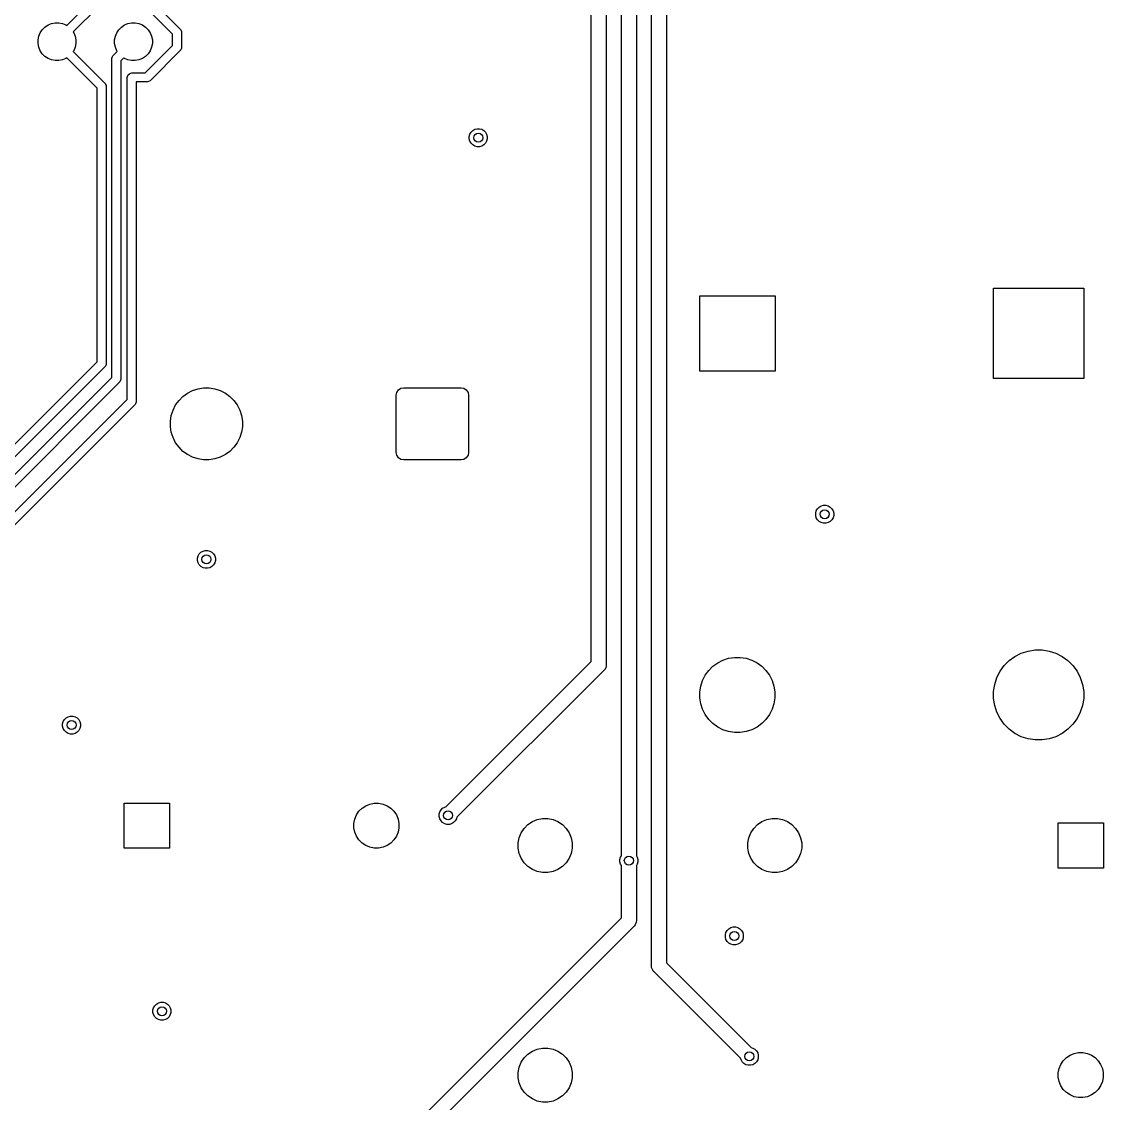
# Model space of a CAD drawing. Header units: inches. Extents: x 1.35 to 5.17, y -6.98 to -1.21.
# Drawn here: x 3.754 to 5.167, y -5.672 to -4.258 of the extents above; entities that cross this region are included whole.
import ezdxf

# ---------------------------------------------------------------- set-up
doc = ezdxf.new("R2010")
doc.units = ezdxf.units.IN
doc.header["$MEASUREMENT"] = 0
doc.layers.add('In2.Cu', color=33, linetype='CONTINUOUS', true_color=0xce7d2c)

msp = doc.modelspace()

# ---------------------------------------------------------------- linework, layer by layer
at = {"layer": 'In2.Cu', "linetype": 'CONTINUOUS'}
for p, q in [((4.5768, -5.4921), (4.5768, -3.6471)), ((4.5965, -3.643), (4.5965, -5.488)), ((4.5571, -3.6614), (4.5571, -5.348)), ((4.5374, -5.348), (4.5374, -3.6655)), ((4.498, -5.0943), (4.498, -3.9214)), ((4.5177, -3.9173), (4.5177, -5.0984)), ((3.8126, -4.2629), (3.8473, -4.2281)), ((3.8539, -4.2382), (3.8209, -4.2712)), ((3.9508, -4.2741), (3.9149, -4.2382)), ((3.9215, -4.2281), (3.9609, -4.2675)), ((3.7779, -4.2723), (3.7806, -4.2683)), ((3.7806, -4.2683), (3.7841, -4.2648)), ((3.7841, -4.2648), (3.7881, -4.2621)), ((3.7881, -4.2621), (3.7926, -4.2603)), ((3.7926, -4.2603), (3.7974, -4.2593)), ((3.7974, -4.2593), (3.8022, -4.2593)), ((3.8022, -4.2593), (3.807, -4.2603)), ((3.807, -4.2603), (3.8115, -4.2621)), ((3.8115, -4.2621), (3.8126, -4.2629)), ((3.8779, -4.2723), (3.8806, -4.2683)), ((3.8806, -4.2683), (3.8841, -4.2648)), ((3.8841, -4.2648), (3.8881, -4.2621)), ((3.8881, -4.2621), (3.8926, -4.2603)), ((3.8926, -4.2603), (3.8974, -4.2593)), ((3.8974, -4.2593), (3.9022, -4.2593)), ((3.9022, -4.2593), (3.907, -4.2603)), ((3.907, -4.2603), (3.9115, -4.2621)), ((3.9115, -4.2621), (3.9155, -4.2648)), ((3.9155, -4.2648), (3.919, -4.2683)), ((3.919, -4.2683), (3.9217, -4.2723)), ((3.9609, -4.2675), (3.9616, -4.2684)), ((3.9616, -4.2684), (3.9616, -4.2684)), ((3.9616, -4.2684), (3.9625, -4.2705)), ((3.7751, -4.2816), (3.7761, -4.2768)), ((3.7751, -4.2864), (3.7751, -4.2816)), ((3.7761, -4.2768), (3.7779, -4.2723)), ((3.8209, -4.2712), (3.8217, -4.2723)), ((3.8217, -4.2723), (3.8235, -4.2768)), ((3.8235, -4.2768), (3.8245, -4.2816)), ((3.8245, -4.2816), (3.8245, -4.2864)), ((3.8751, -4.2816), (3.8761, -4.2768)), ((3.8751, -4.2864), (3.8751, -4.2816)), ((3.8761, -4.2768), (3.8779, -4.2723)), ((3.9217, -4.2723), (3.9235, -4.2768)), ((3.9235, -4.2768), (3.9245, -4.2816)), ((3.9245, -4.2816), (3.9245, -4.2864)), ((3.9508, -4.2889), (3.9508, -4.2741)), ((3.9625, -4.2705), (3.9626, -4.2717)), ((3.9626, -4.2717), (3.9626, -4.2913)), ((3.7761, -4.2912), (3.7751, -4.2864)), ((3.7779, -4.2957), (3.7761, -4.2912)), ((3.7806, -4.2997), (3.7779, -4.2957)), ((3.8217, -4.2957), (3.8209, -4.2968)), ((3.8209, -4.2968), (3.8624, -4.3383)), ((3.8235, -4.2912), (3.8217, -4.2957)), ((3.8245, -4.2864), (3.8235, -4.2912)), ((3.873, -4.3024), (3.8786, -4.2968)), ((3.8761, -4.2912), (3.8751, -4.2864)), ((3.8779, -4.2957), (3.8761, -4.2912)), ((3.8786, -4.2968), (3.8779, -4.2957)), ((3.9149, -4.3248), (3.9508, -4.2889)), ((3.9217, -4.2957), (3.919, -4.2997)), ((3.9609, -4.2955), (3.9215, -4.3349)), ((3.9235, -4.2912), (3.9217, -4.2957)), ((3.9245, -4.2864), (3.9235, -4.2912)), ((3.9616, -4.2946), (3.9609, -4.2955)), ((3.9625, -4.2925), (3.9616, -4.2946)), ((3.9626, -4.2913), (3.9625, -4.2925)), ((3.7841, -4.3032), (3.7806, -4.2997)), ((3.7881, -4.3059), (3.7841, -4.3032)), ((3.7926, -4.3077), (3.7881, -4.3059)), ((3.7974, -4.3087), (3.7926, -4.3077)), ((3.8022, -4.3087), (3.7974, -4.3087)), ((3.807, -4.3077), (3.8022, -4.3087)), ((3.8115, -4.3059), (3.807, -4.3077)), ((3.8126, -4.3051), (3.8115, -4.3059)), ((3.8524, -4.3449), (3.8126, -4.3051)), ((3.8713, -4.3066), (3.8714, -4.3055)), ((3.8713, -4.7228), (3.8713, -4.3066)), ((3.8714, -4.3055), (3.8722, -4.3035)), ((3.8722, -4.3035), (3.8723, -4.3033)), ((3.8723, -4.3033), (3.873, -4.3024)), ((3.887, -4.3051), (3.8831, -4.3091)), ((3.8831, -4.3091), (3.8831, -4.7252)), ((3.8881, -4.3059), (3.887, -4.3051)), ((3.8926, -4.3077), (3.8881, -4.3059)), ((3.8974, -4.3087), (3.8926, -4.3077)), ((3.9022, -4.3087), (3.8974, -4.3087)), ((3.907, -4.3077), (3.9022, -4.3087)), ((3.9115, -4.3059), (3.907, -4.3077)), ((3.9155, -4.3032), (3.9115, -4.3059)), ((3.919, -4.2997), (3.9155, -4.3032)), ((3.8927, -4.3274), (3.8944, -4.3258)), ((3.8944, -4.3258), (3.8965, -4.3249)), ((3.8965, -4.3249), (3.8976, -4.3248)), ((3.8976, -4.3248), (3.9149, -4.3248)), ((3.8624, -4.3383), (3.8632, -4.3392)), ((3.8632, -4.3392), (3.8634, -4.3397)), ((3.8634, -4.3397), (3.8641, -4.3413)), ((3.8917, -4.3307), (3.8918, -4.3296)), ((3.8917, -4.7515), (3.8917, -4.3307)), ((3.8918, -4.3296), (3.8927, -4.3274)), ((3.9173, -4.3366), (3.9035, -4.3366)), ((3.9035, -4.3366), (3.9035, -4.7539)), ((3.9185, -4.3365), (3.9173, -4.3366)), ((3.9194, -4.3361), (3.9185, -4.3365)), ((3.9206, -4.3356), (3.9194, -4.3361)), ((3.9215, -4.3349), (3.9206, -4.3356)), ((3.8524, -4.7023), (3.8524, -4.3449)), ((3.8641, -4.3413), (3.8642, -4.3425)), ((3.8642, -4.3425), (3.8642, -4.7047)), ((4.3387, -4.4079), (4.3395, -4.4049)), ((4.3387, -4.411), (4.3387, -4.4079)), ((4.3395, -4.414), (4.3387, -4.411)), ((4.3395, -4.4049), (4.341, -4.4023)), ((4.341, -4.4023), (4.3432, -4.4001)), ((4.3432, -4.4001), (4.3459, -4.3985)), ((4.3459, -4.3985), (4.3489, -4.3977)), ((4.3489, -4.3977), (4.3519, -4.3977)), ((4.3519, -4.3977), (4.3549, -4.3985)), ((4.3549, -4.3985), (4.3576, -4.4001)), ((4.3576, -4.4001), (4.3598, -4.4023)), ((4.3598, -4.4023), (4.3613, -4.4049)), ((4.3613, -4.4049), (4.3621, -4.4079)), ((4.3621, -4.411), (4.3613, -4.414)), ((4.3621, -4.4079), (4.3621, -4.411)), ((4.341, -4.4166), (4.3395, -4.414)), ((4.3432, -4.4188), (4.341, -4.4166)), ((4.3459, -4.4204), (4.3432, -4.4188)), ((4.3489, -4.4212), (4.3459, -4.4204)), ((4.3519, -4.4212), (4.3489, -4.4212)), ((4.3549, -4.4204), (4.3519, -4.4212)), ((4.3576, -4.4188), (4.3549, -4.4204)), ((4.3598, -4.4166), (4.3576, -4.4188)), ((4.3613, -4.414), (4.3598, -4.4166)), ((5.0236, -4.7244), (5.0236, -4.6063)), ((5.0236, -4.6063), (5.1417, -4.6063)), ((5.1417, -4.6063), (5.1417, -4.7244)), ((4.6398, -4.7146), (4.6398, -4.6161)), ((4.6398, -4.6161), (4.7382, -4.6161)), ((4.7382, -4.6161), (4.7382, -4.7146)), ((2.732, -5.8226), (3.8524, -4.7023)), ((3.8632, -4.708), (3.8624, -4.7089)), ((3.8637, -4.7068), (3.8632, -4.708)), ((3.8641, -4.7059), (3.8637, -4.7068)), ((3.8642, -4.7047), (3.8641, -4.7059)), ((3.8624, -4.7089), (2.7421, -5.8292)), ((4.7382, -4.7146), (4.6398, -4.7146)), ((2.7517, -5.8423), (3.8713, -4.7228)), ((3.8813, -4.7294), (2.7618, -5.8489)), ((3.8821, -4.7285), (3.8813, -4.7294)), ((3.883, -4.7263), (3.8821, -4.7285)), ((3.8831, -4.7252), (3.883, -4.7263)), ((3.9842, -4.7375), (3.9915, -4.7364)), ((3.9915, -4.7364), (3.9989, -4.7364)), ((3.9989, -4.7364), (4.0062, -4.7375)), ((4.2493, -4.737), (4.2531, -4.7362)), ((4.2531, -4.7362), (4.3279, -4.7362)), ((4.3279, -4.7362), (4.3316, -4.737)), ((5.1417, -4.7244), (5.0236, -4.7244)), ((3.9593, -4.7528), (3.9645, -4.7475)), ((3.9645, -4.7475), (3.9705, -4.7432)), ((3.9705, -4.7432), (3.9771, -4.7398)), ((3.9771, -4.7398), (3.9842, -4.7375)), ((4.0062, -4.7375), (4.0133, -4.7398)), ((4.0133, -4.7398), (4.0199, -4.7432)), ((4.0199, -4.7432), (4.0259, -4.7475)), ((4.0259, -4.7475), (4.0311, -4.7528)), ((4.2432, -4.7461), (4.244, -4.7423)), ((4.2432, -4.8209), (4.2432, -4.7461)), ((4.244, -4.7423), (4.2461, -4.7391)), ((4.2461, -4.7391), (4.2493, -4.737)), ((4.3316, -4.737), (4.3348, -4.7391)), ((4.3348, -4.7391), (4.337, -4.7423)), ((4.337, -4.7423), (4.3377, -4.7461)), ((4.3377, -4.7461), (4.3377, -4.8209)), ((2.7714, -5.8718), (3.8917, -4.7515)), ((3.9018, -4.7581), (2.7815, -5.8784)), ((3.9025, -4.7572), (3.9018, -4.7581)), ((3.9034, -4.7551), (3.9025, -4.7572)), ((3.9035, -4.7539), (3.9034, -4.7551)), ((3.9515, -4.7654), (3.9549, -4.7588)), ((3.9549, -4.7588), (3.9593, -4.7528)), ((4.0311, -4.7528), (4.0355, -4.7588)), ((4.0355, -4.7588), (4.0388, -4.7654)), ((3.9481, -4.7798), (3.9492, -4.7724)), ((3.9492, -4.7724), (3.9515, -4.7654)), ((4.0388, -4.7654), (4.0411, -4.7724)), ((4.0411, -4.7724), (4.0423, -4.7798)), ((3.9481, -4.7872), (3.9481, -4.7798)), ((3.9492, -4.7945), (3.9481, -4.7872)), ((4.0423, -4.7872), (4.0411, -4.7945)), ((4.0423, -4.7798), (4.0423, -4.7872)), ((3.9515, -4.8015), (3.9492, -4.7945)), ((3.9549, -4.8081), (3.9515, -4.8015)), ((4.0388, -4.8015), (4.0355, -4.8081)), ((4.0411, -4.7945), (4.0388, -4.8015)), ((3.9593, -4.8141), (3.9549, -4.8081)), ((3.9645, -4.8194), (3.9593, -4.8141)), ((3.9705, -4.8237), (3.9645, -4.8194)), ((4.0259, -4.8194), (4.0199, -4.8237)), ((4.0311, -4.8141), (4.0259, -4.8194)), ((4.0355, -4.8081), (4.0311, -4.8141)), ((4.244, -4.8246), (4.2432, -4.8209)), ((4.3377, -4.8209), (4.337, -4.8246)), ((3.9771, -4.8271), (3.9705, -4.8237)), ((3.9842, -4.8294), (3.9771, -4.8271)), ((3.9915, -4.8306), (3.9842, -4.8294)), ((3.9989, -4.8306), (3.9915, -4.8306)), ((4.0062, -4.8294), (3.9989, -4.8306)), ((4.0133, -4.8271), (4.0062, -4.8294)), ((4.0199, -4.8237), (4.0133, -4.8271)), ((4.2461, -4.8278), (4.244, -4.8246)), ((4.2493, -4.83), (4.2461, -4.8278)), ((4.2531, -4.8307), (4.2493, -4.83)), ((4.3279, -4.8307), (4.2531, -4.8307)), ((4.3316, -4.83), (4.3279, -4.8307)), ((4.3348, -4.8278), (4.3316, -4.83)), ((4.337, -4.8246), (4.3348, -4.8278)), ((4.796, -4.8922), (4.7986, -4.8907)), ((4.7986, -4.8907), (4.8016, -4.8899)), ((4.8016, -4.8899), (4.8047, -4.8899)), ((4.8047, -4.8899), (4.8077, -4.8907)), ((4.8077, -4.8907), (4.8103, -4.8922)), ((4.7914, -4.9), (4.7922, -4.8971)), ((4.7914, -4.9031), (4.7914, -4.9)), ((4.7922, -4.9061), (4.7914, -4.9031)), ((4.7922, -4.8971), (4.7938, -4.8944)), ((4.7938, -4.9088), (4.7922, -4.9061)), ((4.7938, -4.8944), (4.796, -4.8922)), ((4.8103, -4.8922), (4.8125, -4.8944)), ((4.8125, -4.8944), (4.8141, -4.8971)), ((4.8141, -4.9061), (4.8125, -4.9088)), ((4.8141, -4.8971), (4.8149, -4.9)), ((4.8149, -4.9031), (4.8141, -4.9061)), ((4.8149, -4.9), (4.8149, -4.9031)), ((4.796, -4.9109), (4.7938, -4.9088)), ((4.7986, -4.9125), (4.796, -4.9109)), ((4.8016, -4.9133), (4.7986, -4.9125)), ((4.8047, -4.9133), (4.8016, -4.9133)), ((4.8077, -4.9125), (4.8047, -4.9133)), ((4.8103, -4.9109), (4.8077, -4.9125)), ((4.8125, -4.9088), (4.8103, -4.9109)), ((3.9835, -4.9591), (3.9843, -4.9561)), ((3.9835, -4.9622), (3.9835, -4.9591)), ((3.9843, -4.9651), (3.9835, -4.9622)), ((3.9843, -4.9561), (3.9858, -4.9534)), ((3.9858, -4.9534), (3.988, -4.9513)), ((3.988, -4.9513), (3.9907, -4.9497)), ((3.9907, -4.9497), (3.9936, -4.9489)), ((3.9936, -4.9489), (3.9967, -4.9489)), ((3.9967, -4.9489), (3.9997, -4.9497)), ((3.9997, -4.9497), (4.0024, -4.9513)), ((4.0024, -4.9513), (4.0046, -4.9534)), ((4.0046, -4.9534), (4.0061, -4.9561)), ((4.0061, -4.9561), (4.0069, -4.9591)), ((4.0069, -4.9622), (4.0061, -4.9651)), ((4.0069, -4.9591), (4.0069, -4.9622)), ((3.9858, -4.9678), (3.9843, -4.9651)), ((3.988, -4.97), (3.9858, -4.9678)), ((3.9907, -4.9715), (3.988, -4.97)), ((3.9936, -4.9723), (3.9907, -4.9715)), ((3.9967, -4.9723), (3.9936, -4.9723)), ((3.9997, -4.9715), (3.9967, -4.9723)), ((4.0024, -4.97), (3.9997, -4.9715)), ((4.0046, -4.9678), (4.0024, -4.97)), ((4.0061, -4.9651), (4.0046, -4.9678)), ((4.6701, -5.0923), (4.6775, -5.0899)), ((4.6775, -5.0899), (4.6851, -5.0887)), ((4.6851, -5.0887), (4.6928, -5.0887)), ((4.6928, -5.0887), (4.7005, -5.0899)), ((4.7005, -5.0899), (4.7078, -5.0923)), ((5.0443, -5.0929), (5.0518, -5.0874)), ((5.0518, -5.0874), (5.0601, -5.0832)), ((5.0601, -5.0832), (5.0689, -5.0804)), ((5.0689, -5.0804), (5.078, -5.0789)), ((5.078, -5.0789), (5.0873, -5.0789)), ((5.0873, -5.0789), (5.0965, -5.0804)), ((5.0965, -5.0804), (5.1053, -5.0832)), ((5.1053, -5.0832), (5.1135, -5.0874)), ((5.1135, -5.0874), (5.121, -5.0929)), ((4.3086, -5.2838), (4.498, -5.0943)), ((4.5161, -5.1039), (4.5148, -5.1054)), ((4.5169, -5.1018), (4.5161, -5.1039)), ((4.5175, -5.1003), (4.5169, -5.1018)), ((4.5177, -5.0984), (4.5175, -5.1003)), ((4.6516, -5.1058), (4.657, -5.1004)), ((4.657, -5.1004), (4.6633, -5.0958)), ((4.6633, -5.0958), (4.6701, -5.0923)), ((4.7078, -5.0923), (4.7147, -5.0958)), ((4.7147, -5.0958), (4.7209, -5.1004)), ((4.7209, -5.1004), (4.7264, -5.1058)), ((5.0323, -5.1069), (5.0378, -5.0994)), ((5.0378, -5.0994), (5.0443, -5.0929)), ((5.121, -5.0929), (5.1276, -5.0994)), ((5.1276, -5.0994), (5.133, -5.1069)), ((4.5148, -5.1054), (4.3225, -5.2977)), ((4.6435, -5.119), (4.647, -5.1121)), ((4.647, -5.1121), (4.6516, -5.1058)), ((4.7264, -5.1058), (4.7309, -5.1121)), ((4.7309, -5.1121), (4.7344, -5.119)), ((5.0253, -5.124), (5.0281, -5.1152)), ((5.0281, -5.1152), (5.0323, -5.1069)), ((5.133, -5.1069), (5.1372, -5.1152)), ((5.1372, -5.1152), (5.1401, -5.124)), ((4.6399, -5.1339), (4.6411, -5.1263)), ((4.6411, -5.1263), (4.6435, -5.119)), ((4.7344, -5.119), (4.7368, -5.1263)), ((4.7368, -5.1263), (4.738, -5.1339)), ((5.0238, -5.1332), (5.0253, -5.124)), ((5.1401, -5.124), (5.1416, -5.1332)), ((4.6399, -5.1417), (4.6399, -5.1339)), ((4.6411, -5.1493), (4.6399, -5.1417)), ((4.738, -5.1417), (4.7368, -5.1493)), ((4.738, -5.1339), (4.738, -5.1417)), ((5.0238, -5.1424), (5.0238, -5.1332)), ((5.0253, -5.1516), (5.0238, -5.1424)), ((5.1416, -5.1424), (5.1401, -5.1516)), ((5.1416, -5.1332), (5.1416, -5.1424)), ((4.6435, -5.1566), (4.6411, -5.1493)), ((4.647, -5.1635), (4.6435, -5.1566)), ((4.7344, -5.1566), (4.7309, -5.1635)), ((4.7368, -5.1493), (4.7344, -5.1566)), ((5.0281, -5.1604), (5.0253, -5.1516)), ((5.0323, -5.1687), (5.0281, -5.1604)), ((5.1372, -5.1604), (5.133, -5.1687)), ((5.1401, -5.1516), (5.1372, -5.1604)), ((3.8072, -5.1756), (3.808, -5.1726)), ((3.808, -5.1726), (3.8095, -5.17)), ((3.8095, -5.17), (3.8117, -5.1678)), ((3.8117, -5.1678), (3.8144, -5.1663)), ((3.8144, -5.1663), (3.8174, -5.1655)), ((3.8174, -5.1655), (3.8204, -5.1655)), ((3.8204, -5.1655), (3.8234, -5.1663)), ((3.8234, -5.1663), (3.8261, -5.1678)), ((3.8261, -5.1678), (3.8283, -5.17)), ((3.8283, -5.17), (3.8298, -5.1726)), ((3.8298, -5.1726), (3.8306, -5.1756)), ((4.6516, -5.1698), (4.647, -5.1635)), ((4.657, -5.1752), (4.6516, -5.1698)), ((4.7264, -5.1698), (4.7209, -5.1752)), ((4.7309, -5.1635), (4.7264, -5.1698)), ((5.0378, -5.1761), (5.0323, -5.1687)), ((5.133, -5.1687), (5.1276, -5.1761)), ((3.8072, -5.1787), (3.8072, -5.1756)), ((3.808, -5.1817), (3.8072, -5.1787)), ((3.8095, -5.1844), (3.808, -5.1817)), ((3.8117, -5.1865), (3.8095, -5.1844)), ((3.8144, -5.1881), (3.8117, -5.1865)), ((3.8174, -5.1889), (3.8144, -5.1881)), ((3.8204, -5.1889), (3.8174, -5.1889)), ((3.8234, -5.1881), (3.8204, -5.1889)), ((3.8261, -5.1865), (3.8234, -5.1881)), ((3.8283, -5.1844), (3.8261, -5.1865)), ((3.8298, -5.1817), (3.8283, -5.1844)), ((3.8306, -5.1787), (3.8298, -5.1817)), ((3.8306, -5.1756), (3.8306, -5.1787)), ((4.6633, -5.1798), (4.657, -5.1752)), ((4.6701, -5.1833), (4.6633, -5.1798)), ((4.6775, -5.1856), (4.6701, -5.1833)), ((4.6851, -5.1869), (4.6775, -5.1856)), ((4.6928, -5.1869), (4.6851, -5.1869)), ((4.7005, -5.1856), (4.6928, -5.1869)), ((4.7078, -5.1833), (4.7005, -5.1856)), ((4.7147, -5.1798), (4.7078, -5.1833)), ((4.7209, -5.1752), (4.7147, -5.1798)), ((5.0443, -5.1827), (5.0378, -5.1761)), ((5.0518, -5.1881), (5.0443, -5.1827)), ((5.0601, -5.1924), (5.0518, -5.1881)), ((5.1135, -5.1881), (5.1053, -5.1924)), ((5.121, -5.1827), (5.1135, -5.1881)), ((5.1276, -5.1761), (5.121, -5.1827)), ((5.0689, -5.1952), (5.0601, -5.1924)), ((5.078, -5.1967), (5.0689, -5.1952)), ((5.0873, -5.1967), (5.078, -5.1967)), ((5.0965, -5.1952), (5.0873, -5.1967)), ((5.1053, -5.1924), (5.0965, -5.1952)), ((3.8878, -5.3382), (3.8878, -5.2791)), ((3.8878, -5.2791), (3.9469, -5.2791)), ((3.9469, -5.2791), (3.9469, -5.3382)), ((4.1945, -5.2899), (4.1986, -5.2858)), ((4.1986, -5.2858), (4.2034, -5.2826)), ((4.2034, -5.2826), (4.2088, -5.2804)), ((4.2088, -5.2804), (4.2144, -5.2793)), ((4.2144, -5.2793), (4.2202, -5.2793)), ((4.2202, -5.2793), (4.2259, -5.2804)), ((4.2259, -5.2804), (4.2312, -5.2826)), ((4.2312, -5.2826), (4.2361, -5.2858)), ((4.2361, -5.2858), (4.2401, -5.2899)), ((4.3017, -5.2881), (4.3038, -5.2859)), ((4.3038, -5.2859), (4.3065, -5.2844)), ((4.3065, -5.2844), (4.3086, -5.2838)), ((4.1879, -5.3058), (4.1891, -5.3001)), ((4.1891, -5.3001), (4.1913, -5.2947)), ((4.1913, -5.2947), (4.1945, -5.2899)), ((4.2401, -5.2899), (4.2434, -5.2947)), ((4.2434, -5.2947), (4.2456, -5.3001)), ((4.2456, -5.3001), (4.2467, -5.3058)), ((4.2993, -5.2937), (4.3001, -5.2908)), ((4.2993, -5.2968), (4.2993, -5.2937)), ((4.3001, -5.2998), (4.2993, -5.2968)), ((4.3001, -5.2908), (4.3017, -5.2881)), ((4.3017, -5.3025), (4.3001, -5.2998)), ((4.3219, -5.2998), (4.3204, -5.3025)), ((4.3225, -5.2977), (4.3219, -5.2998)), ((4.4211, -5.3034), (4.4275, -5.3007)), ((4.4275, -5.3007), (4.4343, -5.2994)), ((4.4343, -5.2994), (4.4413, -5.2994)), ((4.4413, -5.2994), (4.4481, -5.3007)), ((4.4481, -5.3007), (4.4545, -5.3034)), ((4.7211, -5.3034), (4.7275, -5.3007)), ((4.7275, -5.3007), (4.7343, -5.2994)), ((4.7343, -5.2994), (4.7413, -5.2994)), ((4.7413, -5.2994), (4.7481, -5.3007)), ((4.7481, -5.3007), (4.7545, -5.3034)), ((4.1879, -5.3116), (4.1879, -5.3058)), ((4.1891, -5.3172), (4.1879, -5.3116)), ((4.2467, -5.3116), (4.2456, -5.3172)), ((4.2467, -5.3058), (4.2467, -5.3116)), ((4.3038, -5.3046), (4.3017, -5.3025)), ((4.3065, -5.3062), (4.3038, -5.3046)), ((4.3095, -5.307), (4.3065, -5.3062)), ((4.3126, -5.307), (4.3095, -5.307)), ((4.3155, -5.3062), (4.3126, -5.307)), ((4.3182, -5.3046), (4.3155, -5.3062)), ((4.3204, -5.3025), (4.3182, -5.3046)), ((4.4065, -5.3179), (4.4104, -5.3122)), ((4.4104, -5.3122), (4.4153, -5.3073)), ((4.4153, -5.3073), (4.4211, -5.3034)), ((4.4545, -5.3034), (4.4603, -5.3073)), ((4.4603, -5.3073), (4.4652, -5.3122)), ((4.4652, -5.3122), (4.469, -5.3179)), ((4.7065, -5.3179), (4.7104, -5.3122)), ((4.7104, -5.3122), (4.7153, -5.3073)), ((4.7153, -5.3073), (4.7211, -5.3034)), ((4.7545, -5.3034), (4.7603, -5.3073)), ((4.7603, -5.3073), (4.7652, -5.3122)), ((4.7652, -5.3122), (4.769, -5.3179)), ((5.1083, -5.3642), (5.1083, -5.3051)), ((5.1083, -5.3051), (5.1673, -5.3051)), ((5.1673, -5.3051), (5.1673, -5.3642)), ((4.1913, -5.3226), (4.1891, -5.3172)), ((4.1945, -5.3274), (4.1913, -5.3226)), ((4.1986, -5.3315), (4.1945, -5.3274)), ((4.2401, -5.3274), (4.2361, -5.3315)), ((4.2434, -5.3226), (4.2401, -5.3274)), ((4.2456, -5.3172), (4.2434, -5.3226)), ((4.4025, -5.3312), (4.4039, -5.3244)), ((4.4039, -5.3244), (4.4065, -5.3179)), ((4.469, -5.3179), (4.4717, -5.3244)), ((4.4717, -5.3244), (4.4731, -5.3312)), ((4.7025, -5.3312), (4.7039, -5.3244)), ((4.7039, -5.3244), (4.7065, -5.3179)), ((4.769, -5.3179), (4.7717, -5.3244)), ((4.7717, -5.3244), (4.7731, -5.3312)), ((3.9469, -5.3382), (3.8878, -5.3382)), ((4.2034, -5.3347), (4.1986, -5.3315)), ((4.2088, -5.3369), (4.2034, -5.3347)), ((4.2144, -5.338), (4.2088, -5.3369)), ((4.2202, -5.338), (4.2144, -5.338)), ((4.2259, -5.3369), (4.2202, -5.338)), ((4.2312, -5.3347), (4.2259, -5.3369)), ((4.2361, -5.3315), (4.2312, -5.3347)), ((4.4025, -5.3381), (4.4025, -5.3312)), ((4.4039, -5.3449), (4.4025, -5.3381)), ((4.4731, -5.3381), (4.4717, -5.3449)), ((4.4731, -5.3312), (4.4731, -5.3381)), ((4.7025, -5.3381), (4.7025, -5.3312)), ((4.7039, -5.3449), (4.7025, -5.3381)), ((4.7731, -5.3381), (4.7717, -5.3449)), ((4.7731, -5.3312), (4.7731, -5.3381)), ((4.4065, -5.3513), (4.4039, -5.3449)), ((4.4104, -5.3571), (4.4065, -5.3513)), ((4.4153, -5.362), (4.4104, -5.3571)), ((4.4652, -5.3571), (4.4603, -5.362)), ((4.469, -5.3513), (4.4652, -5.3571)), ((4.4717, -5.3449), (4.469, -5.3513)), ((4.5355, -5.3528), (4.5363, -5.3498)), ((4.5355, -5.3559), (4.5355, -5.3528)), ((4.5363, -5.3589), (4.5355, -5.3559)), ((4.5363, -5.3498), (4.5374, -5.348)), ((4.5571, -5.348), (4.5582, -5.3498)), ((4.5582, -5.3498), (4.559, -5.3528)), ((4.559, -5.3559), (4.5582, -5.3589)), ((4.559, -5.3528), (4.559, -5.3559)), ((4.7065, -5.3513), (4.7039, -5.3449)), ((4.7104, -5.3571), (4.7065, -5.3513)), ((4.7153, -5.362), (4.7104, -5.3571)), ((4.7652, -5.3571), (4.7603, -5.362)), ((4.769, -5.3513), (4.7652, -5.3571)), ((4.7717, -5.3449), (4.769, -5.3513)), ((4.4211, -5.3659), (4.4153, -5.362)), ((4.4275, -5.3686), (4.4211, -5.3659)), ((4.4343, -5.3699), (4.4275, -5.3686)), ((4.4413, -5.3699), (4.4343, -5.3699)), ((4.4481, -5.3686), (4.4413, -5.3699)), ((4.4545, -5.3659), (4.4481, -5.3686)), ((4.4603, -5.362), (4.4545, -5.3659)), ((4.5374, -5.3607), (4.5363, -5.3589)), ((4.5374, -5.429), (4.5374, -5.3607)), ((4.5582, -5.3589), (4.5571, -5.3607)), ((4.5571, -5.3607), (4.5571, -5.4331)), ((4.7211, -5.3659), (4.7153, -5.362)), ((4.7275, -5.3686), (4.7211, -5.3659)), ((4.7343, -5.3699), (4.7275, -5.3686)), ((4.7413, -5.3699), (4.7343, -5.3699)), ((4.7481, -5.3686), (4.7413, -5.3699)), ((4.7545, -5.3659), (4.7481, -5.3686)), ((4.7603, -5.362), (4.7545, -5.3659)), ((5.1673, -5.3642), (5.1083, -5.3642)), ((4.1101, -5.8563), (4.5374, -5.429)), ((4.5542, -5.44), (4.1211, -5.8731)), ((4.5554, -5.4385), (4.5542, -5.44)), ((4.5569, -5.435), (4.5554, -5.4385)), ((4.5554, -5.4385), (4.5554, -5.4385)), ((4.5571, -5.4331), (4.5569, -5.435)), ((4.6757, -5.4456), (4.6778, -5.4434)), ((4.6778, -5.4434), (4.6805, -5.4418)), ((4.6805, -5.4418), (4.6835, -5.441)), ((4.6835, -5.441), (4.6866, -5.441)), ((4.6866, -5.441), (4.6896, -5.4418)), ((4.6896, -5.4418), (4.6922, -5.4434)), ((4.6922, -5.4434), (4.6944, -5.4456)), ((4.6733, -5.4512), (4.6741, -5.4482)), ((4.6733, -5.4543), (4.6733, -5.4512)), ((4.6741, -5.4573), (4.6733, -5.4543)), ((4.6741, -5.4482), (4.6757, -5.4456)), ((4.6757, -5.4599), (4.6741, -5.4573)), ((4.6944, -5.4456), (4.696, -5.4482)), ((4.696, -5.4573), (4.6944, -5.4599)), ((4.696, -5.4482), (4.6967, -5.4512)), ((4.6967, -5.4543), (4.696, -5.4573)), ((4.6967, -5.4512), (4.6967, -5.4543)), ((4.6778, -5.4621), (4.6757, -5.4599)), ((4.6805, -5.4637), (4.6778, -5.4621)), ((4.6835, -5.4645), (4.6805, -5.4637)), ((4.6866, -5.4645), (4.6835, -5.4645)), ((4.6896, -5.4637), (4.6866, -5.4645)), ((4.6922, -5.4621), (4.6896, -5.4637)), ((4.6944, -5.4599), (4.6922, -5.4621)), ((4.577, -5.494), (4.5768, -5.4921)), ((4.5784, -5.4976), (4.577, -5.494)), ((4.5797, -5.4991), (4.5784, -5.4976)), ((4.5784, -5.4976), (4.5784, -5.4976)), ((4.6933, -5.6127), (4.5797, -5.4991)), ((4.5965, -5.488), (4.7072, -5.5988)), ((3.9276, -5.544), (3.9298, -5.5418)), ((3.9298, -5.5418), (3.9325, -5.5403)), ((3.9325, -5.5403), (3.9355, -5.5395)), ((3.9355, -5.5395), (3.9385, -5.5395)), ((3.9385, -5.5395), (3.9415, -5.5403)), ((3.9415, -5.5403), (3.9442, -5.5418)), ((3.9442, -5.5418), (3.9464, -5.544)), ((3.9253, -5.5496), (3.9261, -5.5467)), ((3.9253, -5.5527), (3.9253, -5.5496)), ((3.9261, -5.5557), (3.9253, -5.5527)), ((3.9261, -5.5467), (3.9276, -5.544)), ((3.9276, -5.5584), (3.9261, -5.5557)), ((3.9464, -5.544), (3.9479, -5.5467)), ((3.9479, -5.5557), (3.9464, -5.5584)), ((3.9479, -5.5467), (3.9487, -5.5496)), ((3.9487, -5.5527), (3.9479, -5.5557)), ((3.9487, -5.5496), (3.9487, -5.5527)), ((3.9298, -5.5606), (3.9276, -5.5584)), ((3.9325, -5.5621), (3.9298, -5.5606)), ((3.9355, -5.5629), (3.9325, -5.5621)), ((3.9385, -5.5629), (3.9355, -5.5629)), ((3.9415, -5.5621), (3.9385, -5.5629)), ((3.9442, -5.5606), (3.9415, -5.5621)), ((3.9464, -5.5584), (3.9442, -5.5606)), ((4.7072, -5.5988), (4.7092, -5.5993)), ((4.4065, -5.6179), (4.4104, -5.6122)), ((4.4104, -5.6122), (4.4153, -5.6073)), ((4.4153, -5.6073), (4.4211, -5.6034)), ((4.4211, -5.6034), (4.4275, -5.6007)), ((4.4275, -5.6007), (4.4343, -5.5994)), ((4.4343, -5.5994), (4.4413, -5.5994)), ((4.4413, -5.5994), (4.4481, -5.6007)), ((4.4481, -5.6007), (4.4545, -5.6034)), ((4.4545, -5.6034), (4.4603, -5.6073)), ((4.4603, -5.6073), (4.4652, -5.6122)), ((4.4652, -5.6122), (4.469, -5.6179)), ((4.6938, -5.6148), (4.6933, -5.6127)), ((4.7092, -5.5993), (4.7119, -5.6009)), ((4.7119, -5.6009), (4.7141, -5.603)), ((4.7141, -5.603), (4.7156, -5.6057)), ((4.7156, -5.6057), (4.7164, -5.6087)), ((4.7164, -5.6118), (4.7156, -5.6148)), ((4.7164, -5.6087), (4.7164, -5.6118)), ((5.115, -5.6159), (5.1191, -5.6118)), ((5.1191, -5.6118), (5.1239, -5.6086)), ((5.1239, -5.6086), (5.1292, -5.6064)), ((5.1292, -5.6064), (5.1349, -5.6053)), ((5.1349, -5.6053), (5.1407, -5.6053)), ((5.1407, -5.6053), (5.1464, -5.6064)), ((5.1464, -5.6064), (5.1517, -5.6086)), ((5.1517, -5.6086), (5.1565, -5.6118)), ((5.1565, -5.6118), (5.1606, -5.6159)), ((4.4025, -5.6312), (4.4039, -5.6244)), ((4.4039, -5.6244), (4.4065, -5.6179)), ((4.469, -5.6179), (4.4717, -5.6244)), ((4.4717, -5.6244), (4.4731, -5.6312)), ((4.6954, -5.6174), (4.6938, -5.6148)), ((4.6975, -5.6196), (4.6954, -5.6174)), ((4.7002, -5.6211), (4.6975, -5.6196)), ((4.7032, -5.6219), (4.7002, -5.6211)), ((4.7063, -5.6219), (4.7032, -5.6219)), ((4.7092, -5.6211), (4.7063, -5.6219)), ((4.7119, -5.6196), (4.7092, -5.6211)), ((4.7141, -5.6174), (4.7119, -5.6196)), ((4.7156, -5.6148), (4.7141, -5.6174)), ((5.1084, -5.6318), (5.1095, -5.6261)), ((5.1095, -5.6261), (5.1118, -5.6207)), ((5.1118, -5.6207), (5.115, -5.6159)), ((5.1606, -5.6159), (5.1638, -5.6207)), ((5.1638, -5.6207), (5.1661, -5.6261)), ((5.1661, -5.6261), (5.1672, -5.6318)), ((4.4025, -5.6381), (4.4025, -5.6312)), ((4.4039, -5.6449), (4.4025, -5.6381)), ((4.4731, -5.6381), (4.4717, -5.6449)), ((4.4731, -5.6312), (4.4731, -5.6381)), ((5.1084, -5.6375), (5.1084, -5.6318)), ((5.1095, -5.6432), (5.1084, -5.6375)), ((5.1672, -5.6375), (5.1661, -5.6432)), ((5.1672, -5.6318), (5.1672, -5.6375)), ((4.4065, -5.6513), (4.4039, -5.6449)), ((4.4104, -5.6571), (4.4065, -5.6513)), ((4.469, -5.6513), (4.4652, -5.6571)), ((4.4717, -5.6449), (4.469, -5.6513)), ((5.1118, -5.6486), (5.1095, -5.6432)), ((5.115, -5.6534), (5.1118, -5.6486)), ((5.1191, -5.6575), (5.115, -5.6534)), ((5.1606, -5.6534), (5.1565, -5.6575)), ((5.1638, -5.6486), (5.1606, -5.6534)), ((5.1661, -5.6432), (5.1638, -5.6486)), ((4.4153, -5.662), (4.4104, -5.6571)), ((4.4211, -5.6659), (4.4153, -5.662)), ((4.4275, -5.6686), (4.4211, -5.6659)), ((4.4343, -5.6699), (4.4275, -5.6686)), ((4.4481, -5.6686), (4.4413, -5.6699)), ((4.4545, -5.6659), (4.4481, -5.6686)), ((4.4603, -5.662), (4.4545, -5.6659)), ((4.4652, -5.6571), (4.4603, -5.662)), ((5.1239, -5.6607), (5.1191, -5.6575)), ((5.1292, -5.6629), (5.1239, -5.6607)), ((5.1349, -5.664), (5.1292, -5.6629)), ((5.1407, -5.664), (5.1349, -5.664)), ((5.1464, -5.6629), (5.1407, -5.664)), ((5.1517, -5.6607), (5.1464, -5.6629)), ((5.1565, -5.6575), (5.1517, -5.6607)), ((4.4413, -5.6699), (4.4343, -5.6699))]:
    msp.add_line(p, q, dxfattribs=at)
at = {"layer": 'In2.Cu'}
for centre in [(4.3504, -4.4094), (4.8031, -4.9016), (3.9952, -4.9606), (3.8189, -5.1772), (4.311, -5.2953), (4.5472, -5.3543), (4.685, -5.4528), (3.937, -5.5512), (4.7047, -5.6102)]:
    msp.add_circle(centre, 0.00591, dxfattribs=at)

doc.saveas('drawing.dxf')
